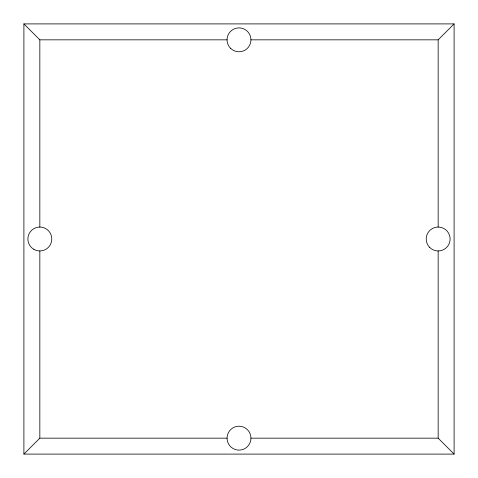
<?xml version="1.0" encoding="UTF-8"?>
<svg xmlns="http://www.w3.org/2000/svg" width="478" height="478" viewBox="0 0 478 478"><rect width="100%" height="100%" fill="white"/><g stroke="black" fill="none" stroke-linecap="round" stroke-linejoin="round"><path stroke-width="0.72" d="M23.9 454.1L23.9 23.9L454.1 23.9L454.1 454.1L23.9 454.1L39.835 438.165L227.062 438.165M250.938 39.835L438.165 39.835L454.1 23.9M23.9 23.9L39.835 39.835L227.062 39.835M250.95 438.165A11.95 11.95 0 0 0 233.025 427.816A11.95 11.95 0 0 0 233.025 448.513A11.95 11.95 0 0 0 250.95 438.165L438.165 438.165L454.1 454.1M438.165 39.835L438.165 227.062M438.165 250.938L438.165 438.165M39.835 39.835L39.835 227.062M39.835 250.938L39.835 438.165M230.551 48.284A11.95 11.95 0 0 0 250.544 42.924A11.95 11.95 0 0 0 235.905 28.292A11.95 11.95 0 0 0 230.551 48.284M33.86 249.349A11.95 11.95 0 0 0 51.785 239A11.95 11.95 0 0 0 33.86 228.651A11.95 11.95 0 0 0 33.86 249.349M429.716 247.449A11.95 11.95 0 0 0 449.708 242.095A11.95 11.95 0 0 0 435.076 227.456A11.95 11.95 0 0 0 429.716 247.449"/></g></svg>
